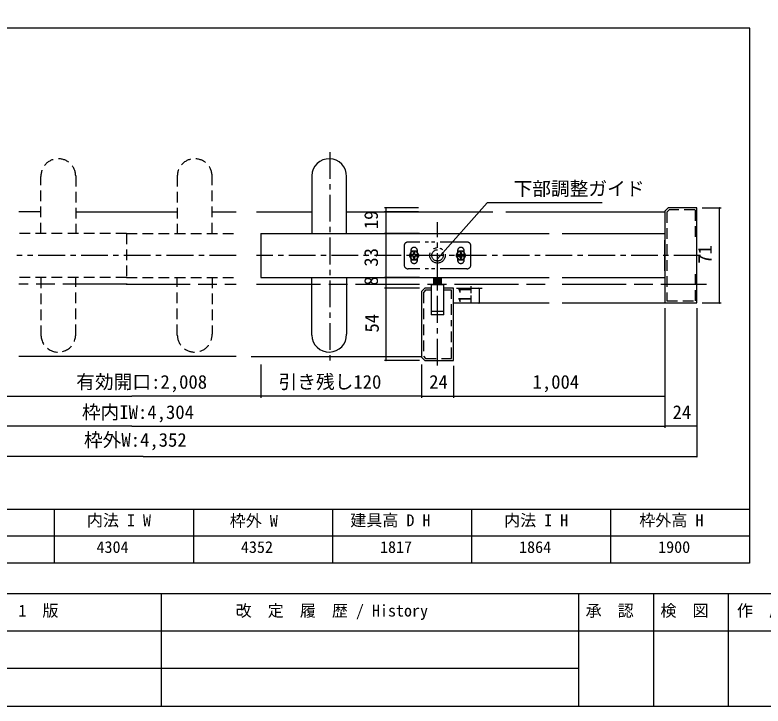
# Model space of a CAD drawing. Units: millimetres, scale not verified. Extents: x -800 to 800, y -554 to 554.
# Drawn here: x -397 to 162, y -554 to -37 of the extents above; entities that cross this region are included whole.
import ezdxf
from ezdxf.enums import TextEntityAlignment as Align

# ---------------------------------------------------------------- set-up
doc = ezdxf.new("R2010")
doc.units = ezdxf.units.MM
doc.header["$LTSCALE"] = 4
for name, pattern in [('CHAIN', [18.5, 12, -1.5, 3.5, -1.5]), ('CHAIN1', [8, 5, -1, 1, -1]), ('DOUBLE_CHAIN1', [8.8, 5, -1, 0.6, -0.6, 0.6, -1]), ('USER9', [3, 2, -1])]:
    doc.linetypes.add(name, pattern=pattern)
for name, color, linetype, lineweight in [('1-0', 7, 'Continuous', 25), ('1-3_0', 7, 'Continuous', 25), ('2-0', 7, 'Continuous', 25)]:
    doc.layers.add(name, color=color, linetype=linetype, lineweight=lineweight)
doc.styles.add('ＭＳ ゴシック', font='')
doc.styles.get('ＭＳ ゴシック').set_extended_font_data('MS Gothic')

msp = doc.modelspace()

# ---------------------------------------------------------------- linework, layer by layer
at = {"layer": '1-0'}
for p, q in [((152.002, -47.006), (-779.998, -47.006)), ((152.002, -47.006), (-779.998, -47.006)), ((152.002, -47.006), (-779.998, -47.006)), ((152.002, -47.006), (-779.998, -47.006)), ((152.002, -407.006), (152.002, -47.006)), ((152.002, -407.006), (152.002, -47.006)), ((152.002, -407.006), (-779.998, -407.006)), ((152.002, -407.006), (-779.998, -407.006)), ((152.002, -407.006), (-779.998, -407.006))]:
    msp.add_line(p, q, dxfattribs=at)
at = {"layer": '1-3_0'}
for p, q in [((-368, -407), (-368, -447)), ((-264, -407), (-264, -447)), ((-160, -407), (-160, -447)), ((-56, -407), (-56, -447)), ((48, -407), (48, -447)), ((152, -407), (152, -447)), ((152, -427), (-780, -427)), ((152, -447), (-780, -447)), ((800, -470), (-800, -470)), ((-288, -470), (-288, -554)), ((24, -470), (24, -554)), ((80, -470), (80, -554)), ((136, -470), (136, -554)), ((800, -498), (-476, -498)), ((24, -526), (-476, -526))]:
    msp.add_line(p, q, dxfattribs=at)
msp.add_lwpolyline([(-800, -554), (800, -554), (800, 554), (-800, 554)], close=True, dxfattribs=at)
at = {"layer": '2-0', "linetype": 'CHAIN1'}
for p, q in [((-161.841, -139.585), (-161.841, -299.338)), ((-81.456, -299.217), (-81.456, -192.122)), ((-231.999, -216.896), (-396.016, -216.896)), ((115.317, -216.896), (-216.826, -216.896))]:
    msp.add_line(p, q, dxfattribs=at)
at = {"layer": '2-0', "linetype": 'USER9'}
for p, q in [((-378.008, -200.396), (-378.008, -157.896)), ((-352.008, -157.281), (-352.008, -200.396)), ((-276.008, -157.281), (-276.008, -200.396)), ((-250.008, -200.396), (-250.008, -157.896)), ((111.373, -202.896), (111.373, -182.896)), ((-314.008, -200.396), (-394.292, -200.396)), ((-314.008, -200.396), (-314.008, -233.396)), ((-314.008, -200.396), (-231.999, -200.396)), ((-314.008, -233.396), (-394.292, -233.396)), ((-378.008, -233.396), (-378.008, -275.896)), ((-352.008, -276.511), (-352.008, -233.396)), ((-314.008, -233.396), (-231.999, -233.396)), ((-276.008, -276.511), (-276.008, -233.396)), ((-250.008, -233.396), (-250.008, -275.896)), ((111.373, -250.896), (111.373, -230.896))]:
    msp.add_line(p, q, dxfattribs=at)
at = {"layer": '2-0'}
for p, q in [((-175.456, -157.281), (-175.456, -200.396)), ((-149.456, -200.396), (-149.456, -157.896)), ((-81.456, -219.461), (-44.373, -177.494)), ((41.797, -177.494), (-44.373, -177.494)), ((-378.008, -184.396), (-394.58, -184.396)), ((-352.008, -184.396), (-276.008, -184.396)), ((-250.008, -184.396), (-231.999, -184.396)), ((-216.826, -184.396), (-175.456, -184.396)), ((-149.456, -184.396), (-39.944, -184.396)), ((-95.581, -181.396), (-121.172, -181.396)), ((-95.581, -184.396), (-121.172, -184.396)), ((-119.922, -200.396), (-119.922, -181.396)), ((-30.328, -184.396), (88.565, -184.396)), ((88.565, -183.896), (91.065, -181.396)), ((116.565, -181.396), (130.63, -181.396)), ((129.38, -252.396), (129.38, -181.396)), ((-213.456, -200.396), (2.067, -200.396)), ((-94.956, -200.396), (-121.172, -200.396)), ((-95.581, -200.396), (-121.172, -200.396)), ((-119.922, -233.396), (-119.922, -200.396)), ((11.682, -200.396), (88.565, -200.396)), ((88.565, -228.396), (88.565, -205.396)), ((-175.456, -276.511), (-175.456, -233.396)), ((-149.456, -233.396), (-149.456, -275.896)), ((-94.956, -233.396), (-121.172, -233.396)), ((-94.956, -233.396), (-121.172, -233.396)), ((-119.922, -241.396), (-119.922, -233.396)), ((-84.003, -238.399), (-84.003, -233.725)), ((-83.003, -238.399), (-83.003, -233.725)), ((-82.003, -238.399), (-82.003, -233.725)), ((-81.003, -238.399), (-81.003, -233.725)), ((-80.003, -238.399), (-80.003, -233.725)), ((-79.003, -238.399), (-79.003, -233.725)), ((11.682, -233.396), (88.565, -233.396)), ((-86.206, -238.765), (-86.206, -258.765)), ((-86.206, -238.765), (-76.706, -238.765)), ((-76.706, -258.765), (-76.706, -238.765)), ((-94.956, -241.396), (-121.172, -241.396)), ((-94.956, -241.396), (-121.172, -241.396)), ((-119.922, -295.396), (-119.922, -241.396)), ((-93.456, -243.896), (-90.956, -241.396)), ((-93.456, -243.896), (-93.456, -292.896)), ((-86.206, -241.396), (-90.956, -241.396)), ((-86.206, -241.396), (-90.956, -241.396)), ((-86.206, -241.396), (-90.956, -241.396)), ((-86.206, -241.396), (-86.206, -261.396)), ((-69.456, -241.396), (-76.706, -241.396)), ((-76.706, -261.396), (-76.706, -241.396)), ((-67.232, -241.396), (-48.15, -241.396)), ((-50.374, -241.396), (-50.374, -252.396)), ((-69.456, -252.396), (2.067, -252.396)), ((11.682, -252.396), (88.565, -252.396)), ((88.565, -256.396), (88.565, -323.312)), ((88.565, -256.396), (88.565, -345.955)), ((88.565, -256.396), (88.565, -345.955)), ((112.565, -256.396), (112.565, -345.955)), ((112.565, -256.396), (112.565, -367.518)), ((116.565, -252.396), (130.63, -252.396)), ((-76.706, -258.765), (-86.206, -258.765)), ((-76.706, -261.396), (-86.206, -261.396)), ((-231.999, -292.396), (-394.58, -292.396)), ((-220.906, -292.396), (-93.456, -292.396)), ((-94.956, -295.396), (-121.172, -295.396)), ((-93.456, -292.896), (-90.956, -295.396)), ((-90.956, -295.396), (-69.456, -295.396)), ((-213.456, -298.396), (-213.456, -323.312)), ((-93.456, -298.396), (-93.456, -323.312)), ((-93.456, -298.396), (-93.456, -323.312)), ((-69.456, -299.396), (-69.456, -323.312)), ((-69.456, -299.396), (-69.456, -323.312)), ((-514.56, -322.062), (-310.008, -322.062)), ((-93.456, -322.062), (-310.008, -322.062)), ((-93.456, -322.062), (-69.456, -322.062)), ((-69.456, -322.062), (88.565, -322.062)), ((-310.008, -344.705), (-711.033, -344.705)), ((-310.008, -344.705), (88.565, -344.705)), ((112.565, -344.705), (88.565, -344.705)), ((-301.499, -367.361), (-735.033, -367.361)), ((-301.499, -367.361), (112.565, -367.361))]:
    msp.add_line(p, q, dxfattribs=at)
at = {"layer": '2-0', "linetype": 'DOUBLE_CHAIN1'}
for p, q in [((-59.456, -206.896), (-103.456, -206.896)), ((-106.456, -209.896), (-106.456, -223.896)), ((-56.456, -223.896), (-56.456, -209.896)), ((-101.456, -213.396), (-101.456, -220.396)), ((-99.859, -216.573), (-100.061, -216.371)), ((-99.481, -215.791), (-99.279, -215.993)), ((-99.279, -217.799), (-99.481, -218.001)), ((-98.633, -215.993), (-98.448, -216.389)), ((-98.431, -218.001), (-98.633, -217.799)), ((-98.053, -216.573), (-97.851, -216.371)), ((-98.053, -217.219), (-97.851, -217.421)), ((-96.456, -220.396), (-96.456, -213.396)), ((-66.456, -213.396), (-66.456, -220.396)), ((-64.859, -217.219), (-65.06, -217.421)), ((-64.859, -216.573), (-64.463, -216.389)), ((-64.279, -215.993), (-64.48, -215.791)), ((-64.48, -218.001), (-64.279, -217.799)), ((-63.431, -215.791), (-63.633, -215.993)), ((-62.851, -216.371), (-63.053, -216.573)), ((-63.053, -217.219), (-62.851, -217.421)), ((-61.456, -220.396), (-61.456, -213.396)), ((-59.456, -226.896), (-103.456, -226.896))]:
    msp.add_line(p, q, dxfattribs=at)
at = {"layer": '2-0', "linetype": 'CHAIN'}
for p, q in [((-313.636, -238.399), (-394.58, -238.399)), ((-314.38, -238.399), (-231.999, -238.399)), ((-216.826, -238.399), (2.067, -238.399)), ((11.682, -238.399), (119.741, -238.399))]:
    msp.add_line(p, q, dxfattribs=at)
at = {"layer": '2-0'}
for points in [[(88.565, -183.896), (88.565, -252.396), (112.565, -252.396)], [(112.565, -252.396), (112.565, -181.396), (91.065, -181.396)], [(-213.456, -200.396), (-213.456, -233.396), (2.067, -233.396)], [(-84.172, -238.765), (-84.172, -233.725), (-78.739, -233.725), (-78.739, -238.765)], [(-69.456, -295.396), (-69.456, -241.396), (-76.706, -241.396)]]:
    msp.add_lwpolyline(points, dxfattribs=at)
at = {"layer": '2-0', "linetype": 'USER9'}
for points in [[(111.065, -182.896), (91.686, -182.896), (90.065, -184.517), (90.065, -250.896), (111.065, -250.896)], [(-86.206, -242.896), (-90.335, -242.896), (-91.956, -244.517), (-91.956, -292.275), (-90.335, -293.896), (-70.956, -293.896), (-70.956, -265.396)], [(-70.956, -261.396), (-70.956, -242.896), (-76.706, -242.896)]]:
    msp.add_lwpolyline(points, dxfattribs=at)
at = {"layer": '2-0', "linetype": 'DOUBLE_CHAIN1'}
for points in [[(-100.826, -220.135), (-97.086, -220.135), (-95.216, -216.896), (-97.086, -213.657), (-100.826, -213.657), (-102.696, -216.896)], [(-99.463, -216.389), (-99.279, -215.993), (-99.283, -215.827), (-99.42, -214.732), (-99.481, -215.791), (-99.665, -216.187)], [(-98.491, -219.06), (-98.431, -218.001), (-98.247, -217.605), (-98.448, -217.404), (-98.633, -217.799), (-98.629, -217.965)], [(-97.887, -216.569), (-96.789, -216.432), (-97.851, -216.371), (-98.247, -216.187), (-98.448, -216.389), (-98.053, -216.573)], [(-60.216, -216.896), (-62.086, -213.657), (-65.826, -213.657), (-67.696, -216.896), (-65.826, -220.135), (-62.086, -220.135)], [(-64.463, -217.404), (-64.859, -217.219), (-65.025, -217.223), (-66.122, -217.361), (-65.06, -217.421), (-64.665, -217.605)], [(-64.279, -215.993), (-64.283, -215.827), (-64.42, -214.732), (-64.48, -215.791), (-64.665, -216.187), (-64.463, -216.389)], [(-61.789, -216.432), (-62.851, -216.371), (-63.247, -216.187), (-63.448, -216.389), (-63.053, -216.573), (-62.887, -216.569)]]:
    msp.add_lwpolyline(points, close=True, dxfattribs=at)
for points in [[(-99.463, -216.389), (-99.859, -216.573), (-100.025, -216.569), (-101.122, -216.432), (-100.061, -216.371), (-99.665, -216.187)], [(-99.42, -219.06), (-99.481, -218.001), (-99.665, -217.605), (-100.061, -217.421), (-101.122, -217.361), (-100.025, -217.223), (-99.859, -217.219), (-100.061, -217.421)], [(-99.859, -217.219), (-99.463, -217.404), (-99.665, -217.605)], [(-99.463, -217.404), (-99.279, -217.799), (-99.283, -217.965), (-99.42, -219.06)], [(-98.247, -216.187), (-98.431, -215.791), (-98.491, -214.732), (-98.629, -215.827), (-98.633, -215.993), (-98.431, -215.791)], [(-98.448, -217.404), (-98.053, -217.219), (-97.887, -217.223), (-96.789, -217.361), (-97.851, -217.421), (-98.247, -217.605)], [(-64.665, -216.187), (-65.06, -216.371), (-66.122, -216.432), (-65.025, -216.569), (-64.859, -216.573), (-65.06, -216.371)], [(-64.463, -217.404), (-64.279, -217.799), (-64.283, -217.965), (-64.42, -219.06), (-64.48, -218.001), (-64.665, -217.605)], [(-63.448, -216.389), (-63.633, -215.993), (-63.629, -215.827), (-63.491, -214.732), (-63.431, -215.791), (-63.247, -216.187)], [(-61.789, -217.361), (-62.851, -217.421), (-63.247, -217.605), (-63.431, -218.001), (-63.491, -219.06), (-63.629, -217.965), (-63.633, -217.799), (-63.431, -218.001)], [(-63.633, -217.799), (-63.448, -217.404), (-63.247, -217.605)], [(-63.448, -217.404), (-63.053, -217.219), (-62.887, -217.223), (-61.789, -217.361)]]:
    msp.add_lwpolyline(points, dxfattribs=at)
for radius in [5.75, 4.25]:
    msp.add_circle((-81.456, -216.896), radius, dxfattribs=at)
at = {"layer": '2-0', "linetype": 'USER9'}
for centre, start, end in [((-365.008, -157.588), 1.35522, 181.35522), ((-263.008, -157.588), 358.64478, 178.64478), ((-365.008, -276.204), 178.64478, 358.64478), ((-263.008, -276.204), 181.35522, 1.35522)]:
    msp.add_arc(centre, 13.004, start, end, dxfattribs=at)
at = {"layer": '2-0'}
for centre, radius, start, end in [((-162.456, -157.588), 13.004, 358.64478, 178.64478), ((-119.922, -181.396), 0.156, 90, 270), ((-119.922, -181.396), 0.156, 270, 90), ((129.38, -181.396), 0.156, 90, 270), ((129.38, -181.396), 0.156, 270, 90), ((-119.922, -200.396), 0.156, 90, 270), ((-119.922, -200.396), 0.156, 90, 270), ((-119.922, -200.396), 0.156, 270, 90), ((-119.922, -200.396), 0.156, 270, 90), ((-119.922, -233.396), 0.156, 90, 270), ((-119.922, -233.396), 0.156, 90, 270), ((-119.922, -233.396), 0.156, 270, 90), ((-119.922, -233.396), 0.156, 270, 90), ((-119.922, -241.396), 0.156, 90, 270), ((-119.922, -241.396), 0.156, 90, 270), ((-119.922, -241.396), 0.156, 270, 90), ((-119.922, -241.396), 0.156, 270, 90), ((-50.366, -241.396), 0.156, 90, 270), ((-50.366, -241.396), 0.156, 90, 270), ((-50.366, -241.396), 0.156, 270, 90), ((-50.366, -241.396), 0.156, 270, 90), ((-50.366, -252.396), 0.156, 90, 270), ((-50.366, -252.396), 0.156, 90, 270), ((-50.366, -252.396), 0.156, 270, 90), ((-50.366, -252.396), 0.156, 270, 90), ((129.38, -252.396), 0.156, 90, 270), ((129.38, -252.396), 0.156, 270, 90), ((-162.456, -276.204), 13.004, 181.35522, 1.35522), ((-119.922, -295.396), 0.156, 90, 270), ((-119.922, -295.396), 0.156, 270, 90), ((-93.456, -322.062), 0.156, 0, 180), ((-93.456, -322.062), 0.156, 0, 180), ((-93.456, -322.062), 0.156, 180, 0), ((-93.456, -322.062), 0.156, 180, 0), ((-69.456, -322.062), 0.156, 0, 180), ((-69.456, -322.062), 0.156, 0, 180), ((-69.456, -322.062), 0.156, 180, 0), ((-69.456, -322.062), 0.156, 180, 0), ((88.565, -322.062), 0.156, 0, 180), ((88.565, -322.062), 0.156, 180, 0), ((88.565, -344.705), 0.156, 0, 180), ((88.565, -344.705), 0.156, 0, 180), ((88.565, -344.705), 0.156, 180, 0), ((88.565, -344.705), 0.156, 180, 0), ((112.565, -344.705), 0.156, 0, 180), ((112.565, -344.705), 0.156, 180, 0), ((112.565, -367.361), 0.156, 0, 180), ((112.565, -367.361), 0.156, 180, 0)]:
    msp.add_arc(centre, radius, start, end, dxfattribs=at)
at = {"layer": '2-0', "linetype": 'DOUBLE_CHAIN1'}
for centre, radius, start, end in [((-103.456, -209.896), 3, 90, 180), ((-59.456, -209.896), 3, 0, 90), ((-98.956, -213.396), 2.5, 90, 180), ((-98.956, -213.396), 2.5, 0, 90), ((-63.956, -213.396), 2.5, 90, 180), ((-63.956, -213.396), 2.5, 0, 90), ((-98.956, -216.896), 3.25, 37.66427, 37.44941), ((-98.689, -216.896), 2.478, 169.19486, 190.80514), ((-98.956, -216.896), 1.118, 162.98773, 197.01227), ((-98.956, -217.166), 2.478, 90, 100.80514), ((-98.956, -216.896), 1.118, 72.98773, 107.01227), ((-98.956, -216.896), 1.118, 252.98773, 287.01227), ((-98.956, -217.166), 2.478, 79.19486, 90), ((-98.956, -216.896), 1.118, 342.98773, 17.01227), ((-99.223, -216.896), 2.478, 349.19486, 10.80514), ((-63.956, -216.896), 3.25, 37.66427, 37.44941), ((-63.688, -216.896), 2.478, 169.19486, 190.80514), ((-63.956, -216.896), 1.118, 162.98773, 197.01227), ((-63.956, -217.166), 2.478, 90, 100.80514), ((-63.956, -216.896), 1.118, 72.98773, 107.01227), ((-63.956, -216.896), 1.118, 252.98773, 287.01227), ((-63.956, -217.166), 2.478, 79.19486, 90), ((-63.956, -216.896), 1.118, 342.98773, 17.01227), ((-64.223, -216.896), 2.478, 349.19486, 10.80514), ((-98.956, -220.396), 2.5, 180, 270), ((-98.956, -216.626), 2.478, 259.19486, 270), ((-98.956, -216.626), 2.478, 270, 280.80514), ((-98.956, -220.396), 2.5, 270, 0), ((-63.956, -220.396), 2.5, 180, 270), ((-63.956, -216.626), 2.478, 259.19486, 270), ((-63.956, -216.626), 2.478, 270, 280.80514), ((-63.956, -220.396), 2.5, 270, 0), ((-103.456, -223.896), 3, 180, 270), ((-59.456, -223.896), 3, 270, 0)]:
    msp.add_arc(centre, radius, start, end, dxfattribs=at)

# ---------------------------------------------------------------- texts
at = {"layer": '1-3_0', "style": 'ＭＳ ゴシック'}
for s, p in [('内法 I W', (-343.653, -422.098)), ('枠外 W', (-236.833, -422.408)), ('建具高 D H', (-146.68, -422.098)), ('内法 I H', (-31.653, -422.098)), ('枠外高 H', (69.474, -422.098)), ('4352', (-228.431, -442.098)), ('4304', (-336.431, -442.098)), ('1817', (-124.431, -442.098)), ('1864', (-20.431, -442.098)), ('1900', (83.569, -442.098)), ('第\u30001\u3000版', (-418.889, -489.685)), ('改\u3000定\u3000履\u3000歴 / History', (-232.406, -489.685)), ('承\u3000認', (29.295, -489.685)), ('検\u3000図', (85.241, -489.685)), ('作\u3000成', (142.466, -489.685))]:
    msp.add_text(s, height=8.798, dxfattribs=at).set_placement(p, align=Align.BOTTOM_LEFT)
at = {"layer": '2-0', "style": 'ＭＳ ゴシック'}
for s, p in [('下部調整ガイド', (-24.588, -175.126)), ('有効開口:2,008', (-351.601, -319.694)), ('引き残し120', (-200.341, -319.694)), ('24', (-87.671, -319.694)), ('1,004', (-10.388, -319.694)), ('枠内IW:4,304', (-347.399, -342.336)), ('24', (94.349, -342.336)), ('枠外W:4,352', (-345.847, -363.078))]:
    msp.add_text(s, height=10.26, dxfattribs=at).set_placement(p, align=Align.BOTTOM_LEFT)
for s, p in [('19', (-122.916, -197.303)), ('33', (-122.916, -225.3)), ('71', (126.74, -223.112)), ('8', (-122.916, -239.493)), ('11', (-52.742, -253.112)), ('54', (-122.291, -274.612))]:
    msp.add_text(s, height=10.26, rotation=90, dxfattribs=at).set_placement(p, align=Align.BOTTOM_LEFT)

doc.saveas('drawing.dxf')
